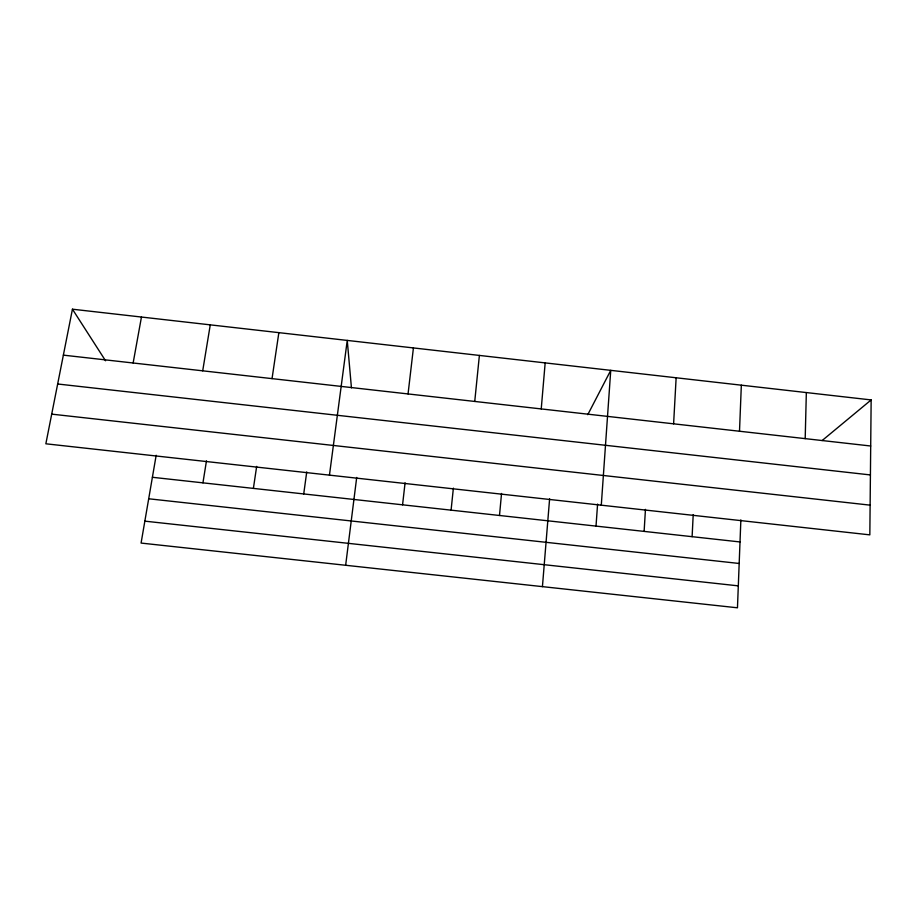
<?xml version="1.0" encoding="UTF-8"?>
<svg xmlns="http://www.w3.org/2000/svg" width="917" height="917" viewBox="0 0 917 917"><rect width="100%" height="100%" fill="white"/><g stroke="black" fill="none" stroke-linecap="round" stroke-linejoin="round"><path stroke-width="1.38" d="M871.15 399.927L869.832 534.863L45.85 443.794L72.443 309.201L871.15 399.927L822.136 440.55M805.195 438.635L806.341 392.568M740.867 519.905L737.463 607.799L141.08 543.07L156.177 455.279M739.503 431.242L741.337 385.186M692.117 536.674L693.206 514.643M673.605 423.826L676.138 377.781M644.124 531.402L645.453 509.359M596.016 526.106L597.586 504.075M601.288 505.187L610.745 370.353L587.774 414.69M542.428 586.639L549.615 498.768M541.236 408.925L545.168 362.903M499.501 515.48L501.542 493.461M474.742 401.44L479.385 355.429M451.084 510.15L453.376 488.131M402.563 504.82L405.085 482.789M408.054 393.932L413.418 347.933M345.652 565.285L356.702 477.448M329.455 475.144L347.245 340.413L351.44 387.857M303.722 493.942L306.737 471.923M253.39 488.406L256.668 466.386M272.04 378.629L278.86 332.642M202.944 482.846L206.474 460.838M202.703 370.823L210.268 324.847M133.137 362.994L141.459 317.041M144.852 521.154L738.311 585.86M152.394 477.287L740.008 541.947M148.692 498.779L739.182 563.474M63.365 355.143L870.703 446.006M57.656 383.994L870.416 474.937M51.707 414.14L870.118 505.152M72.443 309.201L105.57 360.782"/></g></svg>
